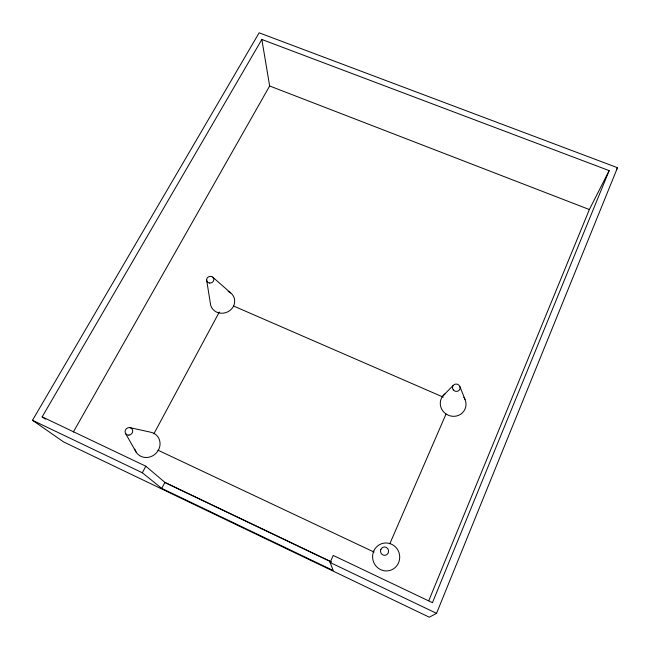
<?xml version="1.0" encoding="UTF-8"?>
<svg xmlns="http://www.w3.org/2000/svg" width="650" height="650" viewBox="0 0 650 650"><rect width="100%" height="100%" fill="white"/><g stroke="black" fill="none" stroke-linecap="round" stroke-linejoin="round"><path stroke-width="0.97" d="M436.54 613.34L617.5 167.708L259.139 32.809L32.5 420.282L63.57 441.911L429.284 617.191L436.54 613.34L330.078 562.469L333.239 555.449L432.445 602.68L609.164 170.609L261.844 39.471L42.161 416.861L45.378 419.209M428.773 600.697L589.363 209.536L609.164 170.609M389.781 543.847L446.054 413.969M330.078 562.469L333.206 570.529L161.752 488.386L164.897 482.381L145.811 466.212L42.161 416.861M616.566 169.496L617.5 167.708M161.752 488.386L142.317 472.753L145.811 466.212M153.879 433.818L219.318 312.008M73.312 432.047L269.652 85.979L261.844 39.471M442.951 395.866L453.253 385.377M129.854 427.619L150.288 432.12A13.317 12.318 -42.1 0 1 160.03 444.632A13.317 12.318 -42.1 0 1 148.493 457.299A13.317 12.318 -42.1 0 1 134.786 449.134M269.652 85.979L589.363 209.536M233.447 305.963L443.308 397.166M157.934 450.166L374.075 552.086M164.897 482.381L331.5 561.941M164.507 482.341L330.964 561.836M32.5 420.282L142.317 472.753M212.68 277.111L230.701 292.914M125.596 433.542L136.118 452.091M459.826 386.425L465.01 399.409M206.619 280.044L210.307 302.876A12.318 11.326 -20 0 0 220.911 313.211A12.318 11.326 -20 0 0 234.154 304.623A12.318 11.326 -20 0 0 228.093 291.354M463.808 397.215A12.976 12.383 25.2 0 1 460.574 414.302A12.976 12.383 25.2 0 1 442.78 410.873A12.976 12.383 25.2 0 1 445.323 393.656M373.734 551.111A14.016 13.544 76.4 0 0 387.603 570.887A14.016 13.544 76.4 0 0 397.109 548.884A14.016 13.544 76.4 0 0 373.734 551.111M380.835 549.413A4.176 4.046 76.2 0 0 384.971 555.303A4.176 4.046 76.2 0 0 387.814 548.746A4.176 4.046 76.2 0 0 380.835 549.413M209.446 283.034A3.656 3.323 -19.5 0 0 213.679 278.517A3.656 3.323 -19.5 0 0 207.569 277.591A3.656 3.323 -19.5 0 0 209.446 283.034M128.944 435.118A3.965 3.64 -40.7 0 0 132.202 429.154A3.965 3.64 -40.7 0 0 125.564 429.788A3.965 3.64 -40.7 0 0 128.944 435.118M453.269 389.878A3.859 3.664 22.7 0 0 459.834 389.252A3.859 3.664 22.7 0 0 455.78 384.053A3.859 3.664 22.7 0 0 453.269 389.878"/></g></svg>
